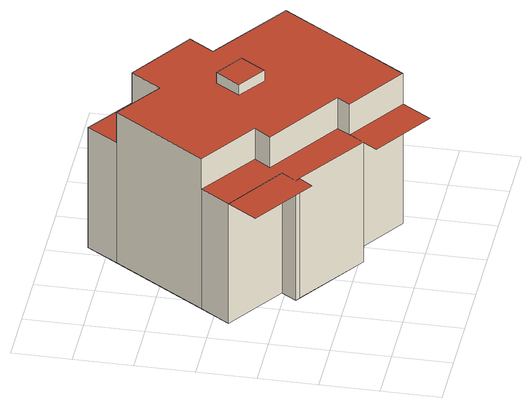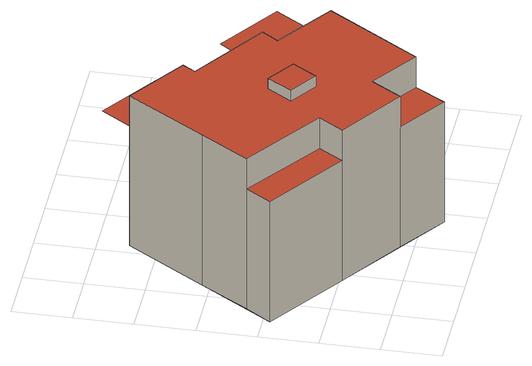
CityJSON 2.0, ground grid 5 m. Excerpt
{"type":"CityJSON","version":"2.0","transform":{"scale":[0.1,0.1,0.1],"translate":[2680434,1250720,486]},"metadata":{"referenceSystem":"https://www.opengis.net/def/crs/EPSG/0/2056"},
"CityObjects":{
"building1":{"type":"Building","attributes":{"class":"BB01","Herkunft":"EE_LB_2007","QualitaetStatus":1,"FileCreationDate":"2012-02-23","Region":2,"GebaeudeStatus":1},"children":["building1-1","building1-2"]},
"building1-1":{"type":"BuildingPart","attributes":{"Geomtype":2},"parents":["building1"],"geometry":[{"type":"MultiSurface","lod":"2","boundaries":[[[0,1,2,3]],[[4,5,1,0]],[[6,7,5,4]],[[3,2,7,6]],[[1,5,7,2]]],"semantics":{"surfaces":[{"type":"WallSurface"},{"type":"RoofSurface"}],"values":[0,0,0,0,1]}}]},
"building1-2":{"type":"BuildingPart","attributes":{"Geomtype":1},"parents":["building1"],"geometry":[{"type":"MultiSurface","lod":"2","boundaries":[[[8,9,10,11,12,13,14,15,16]],[[17,18,14,19]],[[14,20,21,19]],[[22,23,24,25]],[[17,26,25,27,18]],[[26,17,28,29]],[[29,28,21,30]],[[20,31,32,30]],[[32,33,34,35]],[[35,34,36,37]],[[37,36,38,39]],[[39,38,40,41]],[[9,8,42,41]],[[8,16,43,42]],[[44,45,43,16,46]],[[45,44,23,22]],[[44,46,15,47]],[[15,27,24,47]],[[31,13,48,33]],[[13,12,49,48]],[[12,11,50,49]],[[11,51,52,50]],[[51,10,53,52]],[[10,9,40,53]],[[28,17,19,21]],[[45,22,25,26,29,30,32,35,37,39,41,42,43]],[[44,47,24,23]],[[54,55,56,40,38,36,34,33,57,58,52,53]]],"semantics":{"surfaces":[{"type":"GroundSurface"},{"type":"WallSurface"},{"type":"RoofSurface"}],"values":[0,1,1,1,1,1,1,1,1,1,1,1,1,1,1,1,1,1,1,1,1,1,1,1,2,2,2,2]}}]}
},
"vertices":[
[150,170,147],[150,170,157],[174,154,157],[174,154,147],[136,149,147],[136,149,157],[160,133,147],[160,133,157],
[190,26,3],[139,60,3],[130,47,3],[66,90,3],[75,103,3],[24,137,3],[111,267,3],[277,156,3],[235,93,3],[152,239,118],[152,239,3],[111,267,118],[94,241,3],[94,241,118],[194,181,147],[194,181,118],[208,202,118],[208,202,147],[152,239,147],[208,202,3],[135,213,118],[135,213,147],[94,241,147],[41,162,3],[41,162,147],[41,162,118],[91,128,118],[91,128,147],[81,114,118],[81,114,147],[146,71,118],[146,71,147],[139,60,118],[139,60,147],[190,26,147],[235,93,147],[262,134,118],[262,134,147],[262,134,3],[277,156,118],[24,137,118],[75,103,118],[66,90,118],[70,88,3],[70,88,118],[130,47,118],[122,35,118],[173,1,118],[190,26,118],[7,112,118],[61,76,118]
]}
